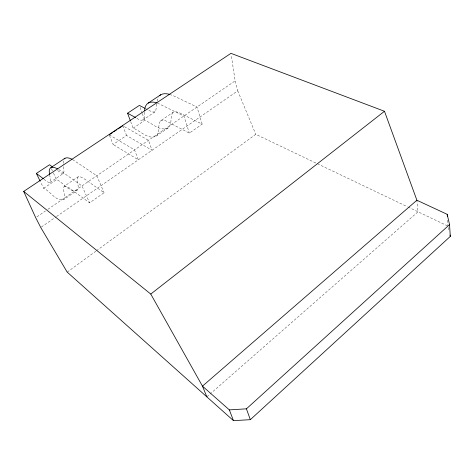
<?xml version="1.0" encoding="UTF-8"?>
<svg xmlns="http://www.w3.org/2000/svg" width="474" height="474" viewBox="0 0 474 474"><rect width="100%" height="100%" fill="white"/><g stroke="black" fill="none" stroke-linecap="round" stroke-linejoin="round"><path stroke-width="0.36" stroke-dasharray="2.37 1.78" d="M144.552 112.202C145.589 120.289 142.33 122.399 136.204 117.907M156.805 104.025L155.679 111.372L142.958 120.052M63.243 160.929L63.16 163.726M157.095 101.223L158.387 97.2M64.15 186.3L66.135 186.146L68.487 187.349L89.592 202.86L104.079 192.728L83.554 178.337L79.549 176.452L78.121 176.814L64.15 186.3C62.088 190.394 66.484 195.827 63.587 199.738C55.825 201.657 49.817 190.637 43.661 188.308L40.497 181.85M78.121 176.814C75.828 180.926 80.142 186.643 76.984 190.536L63.587 199.738M160.579 120.823L163.21 120.159L165.965 120.929L189.345 133.111L202.167 124.147L179.569 112.842L175.724 111.657L173.567 112.024L160.579 120.823C157.167 125.095 160.621 132.222 156.26 136.097C148.072 140.174 140.108 130.474 133.129 128.176L130.599 121.374M173.016 112.379C169.461 116.681 172.755 123.987 168.246 127.867L156.26 136.097M206.83 396.851L418.021 211.795L416.895 200.241M67.195 272.117L95.843 251.184M96.441 250.746L255.77 134.314L407.338 206.694M44.017 179.219C48.727 183.823 52.638 184.036 49.734 175.694M49.936 182.49L63.64 173.283L63.966 171.475L63.232 164.431M41.351 227.07L55.944 216.95M56.554 216.523L237.735 90.836L235.151 80.858L231.17 54.788M36.919 216.849L45.445 210.995M47.88 209.324L235.151 80.858M109.512 135.428L113.108 144.463L126.499 135.44L152.047 150.282L148.451 140.334L122.802 125.752L126.499 135.44M43.661 188.308L56.572 179.634C62.799 181.874 69.163 192.888 76.984 190.536M133.129 128.176L144.73 120.378C151.81 122.665 160.034 132.151 168.246 127.867M154.992 111.977L152.29 111.983L148.119 109.956M63.38 173.466L61.187 173.028L57.313 170.35M169.585 94.338L173.863 95.961L196.994 107.035L202.167 124.147M157.374 103.036L183.906 116.012L189.345 133.111M408.007 207.008L447.983 226.098M145.619 108.653L147.497 109.63M72.593 159.554L96.809 175.759L104.079 192.728M58.687 169.419L81.996 185.927L89.592 202.86M109.251 134.782L134.539 149.879L138.307 159.815L113.108 144.463M51.376 168.637L53.206 172.518M53.515 173.164L56.572 179.634M237.735 90.836L255.77 134.314M140.103 107.444L142.052 112.889M142.295 113.57L144.73 120.378M448.291 227.473L449.068 230.909M447.592 220.22L447.936 225.363"/><path stroke-width="0.71" d="M144.659 110.809C144.73 107.9 145.554 104.636 148.238 103.059L160.787 94.741C163.477 93.248 166.724 93.568 169.585 94.338M250.331 419.674L450.3 236.407L449.542 224.611L447.207 214.343L416.895 200.241L384.479 111.266L230.951 53.343L23.7 191.413L35.698 217.684L40.746 227.49L67.195 272.117L233.486 420.657L250.331 419.674L246.427 408.831L449.542 224.611M416.895 200.241L202.463 386.138L206.83 396.851M72.101 159.288C69.933 158.304 67.344 157.172 65.003 158.233L50.902 167.583C48.484 169.212 49.332 172.583 49.64 175.001M64.197 158.867L65.003 158.233M23.7 191.413L150.773 294.07L384.479 111.266M159.602 95.618L160.787 94.741M109.251 134.782L112.332 132.732M113.564 131.908L116.645 129.858M117.878 129.035L122.802 125.752M40.183 181.198L36.38 173.448L49.545 164.751L52.531 166.907M130.344 120.692L127.559 113.209L139.374 105.4L144.997 108.327M148.238 103.059C150.88 101.614 154.05 102.028 156.823 102.834M50.902 167.583L54.409 167.482L57.727 168.863M150.773 294.07L202.463 386.138L229.345 409.886L246.427 408.831M127.559 113.209L135.582 117.57M36.38 173.448L43.43 178.775M229.345 409.886L233.486 420.657M449.992 235.033L450.3 236.407M447.207 214.343L447.349 216.547"/></g></svg>
